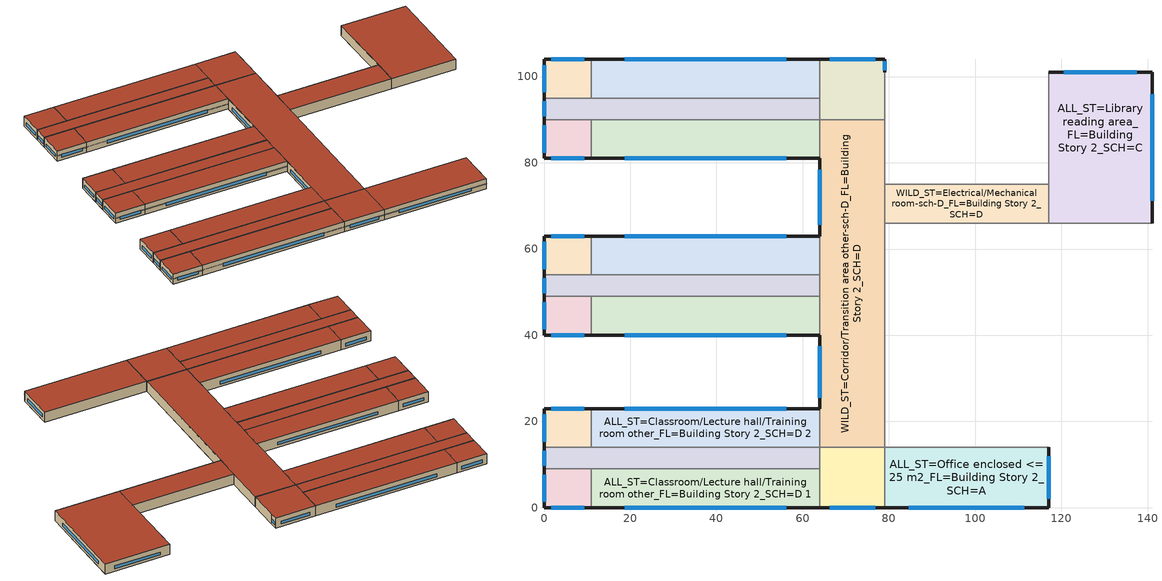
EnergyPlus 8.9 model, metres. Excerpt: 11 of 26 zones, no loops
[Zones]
ALL_ST=Classroom/Lecture hall/Training room other_FL=Building Story 2_SCH=D
 floor to ALL_ST=Classroom/Lecture hall/Training room other_FL=Building Story 1_SCH=D 3 (BTAP-Int-Floor): 11,23 11,14 0,14 0,23 z4; 11,63 11,54 0,54 0,63 z4; 11,104 11,95 0,95 0,104 z4
 wall outside (BTAP-Ext-Wall-Mass:U-0.315-:{ "cond"=>0.06} adj ext wall insulation): 11,23 0,23 0,14 / 11,63 0,63 0,54 / 11,104 0,104 0,95 z4:8
 wall to WILD_ST=Corridor/Transition area other-sch-D_FL=Building Story 2_SCH=D 1 (BTAP-Int-Wall): 0,14 11,14 / 0,54 11,54 / 0,95 11,95 z4:8
 wall to ALL_ST=Classroom/Lecture hall/Training room other_FL=Building Story 2_SCH=D 2 (BTAP-Int-Wall): 11,14 11,23 / 11,54 11,63 / 11,95 11,104 z4:8
 window (BTAP-Ext-DaylightDiffuser:U=0.210 SHGC=0.600-:{ "cond"=>0.7}): 9.37,23 1.63,23 / 9.37,63 1.63,63 / 9.37,104 1.63,104 z5:6.13; 0,21.66 0,15.34 / 0,61.66 0,55.34 / 0,102.66 0,96.34 z5:6.14
 roof outside (BTAP-Ext-Roof-Metal:U-0.193-:{ "cond"=>0.057} adj roof insulation): 11,14 11,23 0,23 0,14 z8; 11,54 11,63 0,63 0,54 z8; 11,95 11,104 0,104 0,95 z8
ALL_ST=Classroom/Lecture hall/Training room other_FL=Building Story 2_SCH=D 1
 floor to ALL_ST=Classroom/Lecture hall/Training room other_FL=Building Story 1_SCH=D 2 (BTAP-Int-Floor): 64,9 64,0 11,0 11,9 z4; 64,49 64,40 11,40 11,49 z4; 64,90 64,81 11,81 11,90 z4
 wall outside (BTAP-Ext-Wall-Mass:U-0.315-:{ "cond"=>0.06} adj ext wall insulation): 11,0 64,0 / 11,40 64,40 / 11,81 64,81 z4:8
 wall to ALL_ST=Lobby - other_FL=Building Story 2_SCH=C (BTAP-Int-Wall): 64,0 64,9 z4:8
 wall to WILD_ST=Corridor/Transition area other-sch-D_FL=Building Story 2_SCH=D 1 (BTAP-Int-Wall): 64,9 11,9 / 64,49 11,49 / 64,90 11,90 z4:8
 wall to ALL_ST=Classroom/Lecture hall/Training room other_FL=Building Story 2_SCH=D 3 (BTAP-Int-Wall): 11,9 11,0 / 11,49 11,40 / 11,90 11,81 z4:8
 wall to WILD_ST=Corridor/Transition area other-sch-D_FL=Building Story 2_SCH=D (BTAP-Int-Wall): 64,40 64,49 / 64,81 64,90 z4:8
 window (BTAP-Ext-DaylightDiffuser:U=0.210 SHGC=0.600-:{ "cond"=>0.7}): 18.78,0 56.22,0 / 18.78,40 56.22,40 / 18.78,81 56.22,81 z5:6.13
 roof outside (BTAP-Ext-Roof-Metal:U-0.193-:{ "cond"=>0.057} adj roof insulation): 64,0 64,9 11,9 11,0 z8; 64,40 64,49 11,49 11,40 z8; 64,81 64,90 11,90 11,81 z8
ALL_ST=Classroom/Lecture hall/Training room other_FL=Building Story 2_SCH=D 2
 floor to ALL_ST=Classroom/Lecture hall/Training room other_FL=Building Story 1_SCH=D 1 (BTAP-Int-Floor): 64,23 64,14 11,14 11,23 z4; 64,63 64,54 11,54 11,63 z4; 64,104 64,95 11,95 11,104 z4
 wall outside (BTAP-Ext-Wall-Mass:U-0.315-:{ "cond"=>0.06} adj ext wall insulation): 64,23 11,23 / 64,63 11,63 / 64,104 11,104 z4:8
 wall to WILD_ST=Corridor/Transition area other-sch-D_FL=Building Story 2_SCH=D 1 (BTAP-Int-Wall): 11,14 64,14 / 11,54 64,54 / 11,95 64,95 z4:8
 wall to WILD_ST=Corridor/Transition area other-sch-D_FL=Building Story 2_SCH=D (BTAP-Int-Wall): 64,14 64,23 / 64,54 64,63 z4:8
 wall to WET_ST=Washroom - other-sch-D_FL=Building Story 2_SCHD (BTAP-Int-Wall): 64,95 64,104 z4:8
 window (BTAP-Ext-DaylightDiffuser:U=0.210 SHGC=0.600-:{ "cond"=>0.7}): 56.22,23 18.78,23 / 56.22,63 18.78,63 / 56.22,104 18.78,104 z5:6.13
 roof outside (BTAP-Ext-Roof-Metal:U-0.193-:{ "cond"=>0.057} adj roof insulation): 64,14 64,23 11,23 11,14 z8; 64,54 64,63 11,63 11,54 z8; 64,95 64,104 11,104 11,95 z8
ALL_ST=Classroom/Lecture hall/Training room other_FL=Building Story 2_SCH=D 3
 floor to ALL_ST=Classroom/Lecture hall/Training room other_FL=Building Story 1_SCH=D (BTAP-Int-Floor): 11,9 11,0 0,0 0,9 z4; 11,49 11,40 0,40 0,49 z4; 11,90 11,81 0,81 0,90 z4
 wall outside (BTAP-Ext-Wall-Mass:U-0.315-:{ "cond"=>0.06} adj ext wall insulation): 0,9 0,0 11,0 / 0,49 0,40 11,40 / 0,90 0,81 11,81 z4:8
 wall to WILD_ST=Corridor/Transition area other-sch-D_FL=Building Story 2_SCH=D 1 (BTAP-Int-Wall): 11,9 0,9 / 11,49 0,49 / 11,90 0,90 z4:8
 window (BTAP-Ext-DaylightDiffuser:U=0.210 SHGC=0.600-:{ "cond"=>0.7}): 1.63,0 9.37,0 / 1.63,40 9.37,40 / 1.63,81 9.37,81 z5:6.13; 0,7.66 0,1.34 / 0,47.66 0,41.34 / 0,88.66 0,82.34 z5:6.14
 roof outside (BTAP-Ext-Roof-Metal:U-0.193-:{ "cond"=>0.057} adj roof insulation): 11,0 11,9 0,9 0,0 z8; 11,40 11,49 0,49 0,40 z8; 11,81 11,90 0,90 0,81 z8
ALL_ST=Library reading area_FL=Building Story 2_SCH=C
 floor to ALL_ST=Food preparation area_FL=Building Story 1_SCH=B (BTAP-Int-Floor): 141,75 141,66 117,66 117,75 z4
 floor to ALL_ST=Conference/Meeting/Multi-purpose room_FL=Building Story 1_SCH=C (BTAP-Int-Floor): 141,101 141,75 117,75 117,101 z4
 wall outside (BTAP-Ext-Wall-Mass:U-0.315-:{ "cond"=>0.06} adj ext wall insulation): 141,66 141,101 117,101 z4:8
 wall to ALL_ST=Gymnasium/Fitness centre playing area_FL=Building Story 1_SCH=B 1 (BTAP-Int-Wall): 117,66 141,66 z4:8
 wall to WILD_ST=Electrical/Mechanical room-sch-D_FL=Building Story 2_SCH=D (BTAP-Int-Wall): 117,75 117,66 z4:8
 wall to ALL_ST=Audience seating area permanent - auditorium_FL=Building Story 1_SCH=C (BTAP-Int-Wall): 117,101 117,75 z4:8
 window (BTAP-Ext-DaylightDiffuser:U=0.210 SHGC=0.600-:{ "cond"=>0.7}): 141,71.14 141,95.86 / 137.47,101 120.53,101 z5:6.13
 roof outside (BTAP-Ext-Roof-Metal:U-0.193-:{ "cond"=>0.057} adj roof insulation): 141,66 141,101 117,101 117,66 z8
ALL_ST=Lobby - other_FL=Building Story 2_SCH=C
 floor to ALL_ST=Lobby - other_FL=Building Story 1_SCH=C (BTAP-Int-Floor): 79,14 79,0 64,0 64,14 z4
 wall outside (BTAP-Ext-Wall-Mass:U-0.315-:{ "cond"=>0.06} adj ext wall insulation): 64,0 79,0 z4:8
 wall to ALL_ST=Office enclosed <= 25 m2_FL=Building Story 2_SCH=A (BTAP-Int-Wall): 79,0 79,14 z4:8
 wall to WILD_ST=Corridor/Transition area other-sch-D_FL=Building Story 2_SCH=D (BTAP-Int-Wall): 79,14 64,14 z4:8
 wall to WILD_ST=Corridor/Transition area other-sch-D_FL=Building Story 2_SCH=D 1 (BTAP-Int-Wall): 64,14 64,9 z4:8
 window (BTAP-Ext-DaylightDiffuser:U=0.210 SHGC=0.600-:{ "cond"=>0.7}): 66.21,0 76.79,0 z5:6.13
 roof outside (BTAP-Ext-Roof-Metal:U-0.193-:{ "cond"=>0.057} adj roof insulation): 79,0 79,14 64,14 64,0 z8
ALL_ST=Office enclosed <= 25 m2_FL=Building Story 2_SCH=A
 floor to ALL_ST=Office enclosed <= 25 m2_FL=Building Story 1_SCH=A (BTAP-Int-Floor): 117,14 117,0 79,0 79,14 z4
 wall outside (BTAP-Ext-Wall-Mass:U-0.315-:{ "cond"=>0.06} adj ext wall insulation): 79,0 117,0 117,14 z4:8
 wall to ALL_ST=Gymnasium/Fitness centre playing area_FL=Building Story 1_SCH=B (BTAP-Int-Wall): 117,14 79,14 z4:8
 window (BTAP-Ext-DaylightDiffuser:U=0.210 SHGC=0.600-:{ "cond"=>0.7}): 84.58,0 111.42,0 / 117,2.07 117,11.93 z5:6.13
 roof outside (BTAP-Ext-Roof-Metal:U-0.193-:{ "cond"=>0.057} adj roof insulation): 117,0 117,14 79,14 79,0 z8
WET_ST=Washroom - other-sch-D_FL=Building Story 2_SCHD
 floor to WET_ST=Washroom - other-sch-D_FL=Building Story 1_SCHD (BTAP-Int-Floor): 79,104 79,90 64,90 64,104 z4
 wall outside (BTAP-Ext-Wall-Mass:U-0.315-:{ "cond"=>0.06} adj ext wall insulation): 79,101 79,104 64,104 z4:8
 wall to WILD_ST=Corridor/Transition area other-sch-D_FL=Building Story 2_SCH=D (BTAP-Int-Wall): 64,90 79,90 z4:8
 wall to ALL_ST=Audience seating area permanent - auditorium_FL=Building Story 1_SCH=C (BTAP-Int-Wall): 79,90 79,101 z4:8
 wall to WILD_ST=Corridor/Transition area other-sch-D_FL=Building Story 2_SCH=D 1 (BTAP-Int-Wall): 64,95 64,90 z4:8
 window (BTAP-Ext-DaylightDiffuser:U=0.210 SHGC=0.600-:{ "cond"=>0.7}): 79,101.46 79,103.54 z5:6.15; 76.79,104 66.21,104 z5:6.13
 roof outside (BTAP-Ext-Roof-Metal:U-0.193-:{ "cond"=>0.057} adj roof insulation): 79,90 79,104 64,104 64,90 z8
WILD_ST=Corridor/Transition area other-sch-D_FL=Building Story 2_SCH=D
 floor to WILD_ST=Corridor/Transition area other-sch-D_FL=Building Story 1_SCH=D (BTAP-Int-Floor): 79,90 79,14 64,14 64,90 z4
 wall outside (BTAP-Ext-Wall-Mass:U-0.315-:{ "cond"=>0.06} adj ext wall insulation): 64,40 64,23 / 64,81 64,63 z4:8
 wall to ALL_ST=Gymnasium/Fitness centre playing area_FL=Building Story 1_SCH=B (BTAP-Int-Wall): 79,14 79,66 z4:8
 wall to WILD_ST=Electrical/Mechanical room-sch-D_FL=Building Story 2_SCH=D (BTAP-Int-Wall): 79,66 79,75 z4:8
 wall to ALL_ST=Audience seating area permanent - auditorium_FL=Building Story 1_SCH=C (BTAP-Int-Wall): 79,75 79,90 z4:8
 wall to WILD_ST=Corridor/Transition area other-sch-D_FL=Building Story 2_SCH=D 1 (BTAP-Int-Wall): 64,54 64,49 z4:8
 window (BTAP-Ext-DaylightDiffuser:U=0.210 SHGC=0.600-:{ "cond"=>0.7}): 64,37.49 64,25.51 / 64,78.35 64,65.65 z5:6.13
 roof outside (BTAP-Ext-Roof-Metal:U-0.193-:{ "cond"=>0.057} adj roof insulation): 79,14 79,90 64,90 64,14 z8
WILD_ST=Corridor/Transition area other-sch-D_FL=Building Story 2_SCH=D 1
 floor to WILD_ST=Corridor/Transition area other-sch-D_FL=Building Story 1_SCH=D 1 (BTAP-Int-Floor): 64,14 64,9 0,9 0,14 z4; 64,54 64,49 0,49 0,54 z4; 64,95 64,90 0,90 0,95 z4
 wall outside (BTAP-Ext-Wall-Mass:U-0.315-:{ "cond"=>0.06} adj ext wall insulation): 0,14 0,9 / 0,54 0,49 / 0,95 0,90 z4:8
 window (BTAP-Ext-DaylightDiffuser:U=0.210 SHGC=0.600-:{ "cond"=>0.7}): 0,13.25 0,9.75 / 0,53.25 0,49.75 / 0,94.25 0,90.75 z5:6.14
 roof outside (BTAP-Ext-Roof-Metal:U-0.193-:{ "cond"=>0.057} adj roof insulation): 64,9 64,14 0,14 0,9 z8; 64,49 64,54 0,54 0,49 z8; 64,90 64,95 0,95 0,90 z8
WILD_ST=Electrical/Mechanical room-sch-D_FL=Building Story 2_SCH=D
 floor to WILD_ST=Electrical/Mechanical room-sch-D_FL=Building Story 1_SCH=D (BTAP-Int-Floor): 117,75 117,66 79,66 79,75 z4
 wall to ALL_ST=Gymnasium/Fitness centre playing area_FL=Building Story 1_SCH=B (BTAP-Int-Wall): 79,66 117,66 z4:8
 wall to ALL_ST=Audience seating area permanent - auditorium_FL=Building Story 1_SCH=C (BTAP-Int-Wall): 117,75 79,75 z4:8
 roof outside (BTAP-Ext-Roof-Metal:U-0.193-:{ "cond"=>0.057} adj roof insulation): 117,66 117,75 79,75 79,66 z8
shading: 63.97,0 11.03,0 11.03,-0.56 63.97,-0.56 z6.36; 63.97,40 11.03,40 11.03,39.44 63.97,39.44 z6.36; 63.97,81 11.03,81 11.03,80.44 63.97,80.44 z6.36; 10.97,0 0.03,0 0.03,-0.56 10.97,-0.56 z6.37; 10.97,40 0.03,40 0.03,39.44 10.97,39.44 z6.37; 10.97,81 0.03,81 0.03,80.44 10.97,80.44 z6.37; 78.97,0 64.03,0 64.03,-0.56 78.97,-0.56 z6.37; 116.97,0 79.03,0 79.03,-0.56 116.97,-0.56 z6.36
[Building]
SecondarySchool-CAN_BC_Victoria.Intl.AP.717990_CWEC2016.epw created: 2019-08-07 21:14:20 +0000: North Axis {deg}=0; Terrain=City; Loads Convergence Tolerance Value=0.04; Temperature Convergence Tolerance Value {deltaC}=0.2; Solar Distribution=FullInteriorAndExterior; Maximum Number of Warmup Days=25; Minimum Number of Warmup Days=6
[Site:Location]
Victoria Intl AP: Latitude {deg}=48.647; Longitude {deg}=-123.426; Time Zone {hr}=-8; Elevation {m}=19.5
[Site:GroundTemperature:BuildingSurface]
19.527, 19.502, 19.536, 19.598, 20.002, 21.64, 22.225, 22.375, 21.449, 20.121, 19.802, 19.633
[Site:WaterMainsTemperature]
Calculation Method=Correlation; Annual Average Outdoor Air Temperature {C}=10.0917; Maximum Difference In Monthly Average Outdoor Air Temperatures {deltaC}=12.6
[SizingPeriod:DesignDay] Day of Month=21; Dry-Bulb Temperature Range Modifier Type=DefaultMultipliers; Humidity Condition Type=Wetbulb; Barometric Pressure {Pa}=101091; Rain Indicator=No; Snow Indicator=No; Daylight Saving Time Indicator=No
Name | Month | Day Type | Maximum Dry-Bulb Temperature {C} | Daily Dry-Bulb Temperature Range {deltaC} | Wetbulb or DewPoint at Maximum Dry-Bulb {C} | Wind Speed {m/s} | Wind Direction {deg} | Solar Model Indicator | ASHRAE Clear Sky Optical Depth for Beam Irradiance (taub) | ASHRAE Clear Sky Optical Depth for Diffuse Irradiance (taud) | Sky Clearness
Victoria Intl AP Ann Clg .4% Condns DB=>MWB | 7 | SummerDesignDay | 26.7 | 10.1 | 17.7 | 2.8 | 120 | ASHRAETau | 0.349 | 2.532
Victoria Intl AP Ann Htg 99.6% Condns DB | 12 | WinterDesignDay | -4 | 0 | -4 | 3.8 | 250 | ASHRAEClearSky |  |  | 0
[Material] Thermal Absorptance=0.9
Name | Roughness | Thickness {m} | Conductivity {W/m-K} | Density {kg/m3} | Specific Heat {J/kg-K} | Solar Absorptance | Visible Absorptance
1/2IN Gypsum 1 | Smooth | 0.0127 | 0.16 | 784.9 | 830 | 0.4 | 0.4
100mm Normalweight concrete floor | MediumSmooth | 0.1016 | 2.31 | 2322 | 832 | 0.7 | 0.7
1IN Stucco 1 | Smooth | 0.0253 | 0.6918 | 1858 | 837 | 0.7 | 0.92
8IN CONCRETE HW RefBldg 1 | Rough | 0.2032 | 1.311 | 2240 | 836.8 | 0.7 | 0.7
G01 13mm gypsum board | Smooth | 0.0127 | 0.16 | 800 | 1090 | 0.7 | 0.5
Metal Roof Surface 1 | Smooth | 0.0008 | 45.28 | 7824 | 500 | 0.7 | 0.7
[Material:NoMass] Roughness=Smooth; Thermal Absorptance=0.9; Solar Absorptance=0.7
Name | Thermal Resistance {m2-K/W} | Visible Absorptance
Typical Carpet Pad | 0.21648 | 0.8
Typical Insulation 6 R-93.1_R-value 40.0 (ft^2*h*R/Btu) | 7.04441 | 0.7
Typical Insulation 6 R-99.97_R-value 50.0 (ft^2*h*R/Btu) | 8.80551 | 0.7
[WindowMaterial:SimpleGlazingSystem]
SimpleGlazing:U=0.210 SHGC=0.600 1 U-0.12: U-Factor {W/m2-K}=1; Solar Heat Gain Coefficient=0.6; Visible Transmittance=0.21
[Construction]
BTAP-Ext-DaylightDiffuser:U=0.210 SHGC=0.600-:{ "cond"=>0.7}: SimpleGlazing:U=0.210 SHGC=0.600 1 U-0.12
BTAP-Ext-Roof-Metal:U-0.193-:{ "cond"=>0.057} adj roof insulation: Metal Roof Surface 1, Typical Insulation 6 R-99.97_R-value 50.0 (ft^2*h*R/Btu)
BTAP-Ext-Wall-Mass:U-0.315-:{ "cond"=>0.06} adj ext wall insulation: 1IN Stucco 1, 8IN CONCRETE HW RefBldg 1, Typical Insulation 6 R-93.1_R-value 40.0 (ft^2*h*R/Btu), 1/2IN Gypsum 1
BTAP-Int-Floor: 100mm Normalweight concrete floor, Typical Carpet Pad
BTAP-Int-Wall: G01 13mm gypsum board, G01 13mm gypsum board
[Zone] Part of Total Floor Area=Yes
ALL_ST=Classroom/Lecture hall/Training room other_FL=Building Story 2_SCH=D; ALL_ST=Classroom/Lecture hall/Training room other_FL=Building Story 2_SCH=D 1; ALL_ST=Classroom/Lecture hall/Training room other_FL=Building Story 2_SCH=D 2; ALL_ST=Classroom/Lecture hall/Training room other_FL=Building Story 2_SCH=D 3; ALL_ST=Library reading area_FL=Building Story 2_SCH=C; ALL_ST=Lobby - other_FL=Building Story 2_SCH=C; ALL_ST=Office enclosed <= 25 m2_FL=Building Story 2_SCH=A; WET_ST=Washroom - other-sch-D_FL=Building Story 2_SCHD; WILD_ST=Corridor/Transition area other-sch-D_FL=Building Story 2_SCH=D; WILD_ST=Corridor/Transition area other-sch-D_FL=Building Story 2_SCH=D 1; WILD_ST=Electrical/Mechanical room-sch-D_FL=Building Story 2_SCH=D
[ZoneInfiltration:DesignFlowRate] Schedule=Always On Discrete; Constant Term Coefficient=0; Temperature Term Coefficient=0; Velocity Term Coefficient=0.224; Velocity Squared Term Coefficient=0
Name | Zone or ZoneList | Design Flow Rate Calculation Method | Design Flow Rate {m3/s} | Flow per Exterior Surface Area {m3/s-m2}
Corner_Class_2_Pod_1_ZN_1_FLR_2 Infiltration; Corner_Class_2_Pod_2_ZN_1_FLR_2 Infiltration; Corner_Class_2_Pod_3_ZN_1_FLR_2 Infiltration | ALL_ST=Classroom/Lecture hall/Training room other_FL=Building Story 2_SCH=D | Flow/Zone | 0.00615777
Mult_Class_1_Pod_1_ZN_1_FLR_2 Infiltration; Mult_Class_1_Pod_2_ZN_1_FLR_2 Infiltration; Mult_Class_1_Pod_3_ZN_1_FLR_2 Infiltration | ALL_ST=Classroom/Lecture hall/Training room other_FL=Building Story 2_SCH=D 1 | Flow/Zone | 0.0237023
Mult_Class_2_Pod_1_ZN_1_FLR_2 Infiltration; Mult_Class_2_Pod_2_ZN_1_FLR_2 Infiltration; Mult_Class_2_Pod_3_ZN_1_FLR_2 Infiltration | ALL_ST=Classroom/Lecture hall/Training room other_FL=Building Story 2_SCH=D 2 | Flow/Zone | 0.0237023
Corner_Class_1_Pod_1_ZN_1_FLR_2 Infiltration; Corner_Class_1_Pod_2_ZN_1_FLR_2 Infiltration; Corner_Class_1_Pod_3_ZN_1_FLR_2 Infiltration | ALL_ST=Classroom/Lecture hall/Training room other_FL=Building Story 2_SCH=D 3 | Flow/Zone | 0.00615777
LIBRARY_MEDIA_CENTER_ZN_1_FLR_2 Infiltration | ALL_ST=Library reading area_FL=Building Story 2_SCH=C | Flow/ExteriorArea |  | 3.4401e-05
Lobby_ZN_1_FLR_2 Infiltration | ALL_ST=Lobby - other_FL=Building Story 2_SCH=C | Flow/ExteriorArea |  | 3.4401e-05
Offices_ZN_1_FLR_2 Infiltration | ALL_ST=Office enclosed <= 25 m2_FL=Building Story 2_SCH=A | Flow/ExteriorArea |  | 3.4401e-05
Bathrooms_ZN_1_FLR_2 Infiltration | WET_ST=Washroom - other-sch-D_FL=Building Story 2_SCHD | Flow/ExteriorArea |  | 3.4401e-05
Main_Corridor_ZN_1_FLR_2 Infiltration | WILD_ST=Corridor/Transition area other-sch-D_FL=Building Story 2_SCH=D | Flow/ExteriorArea |  | 3.4401e-05
Corridor_Pod_1_ZN_1_FLR_2 Infiltration; Corridor_Pod_2_ZN_1_FLR_2 Infiltration; Corridor_Pod_3_ZN_1_FLR_2 Infiltration | WILD_ST=Corridor/Transition area other-sch-D_FL=Building Story 2_SCH=D 1 | Flow/Zone | 0.0116963
Mech_ZN_1_FLR_2 Infiltration | WILD_ST=Electrical/Mechanical room-sch-D_FL=Building Story 2_SCH=D | Flow/ExteriorArea |  | 3.4401e-05
[Schedule:Constant]
Always On Discrete: Hourly Value=1
